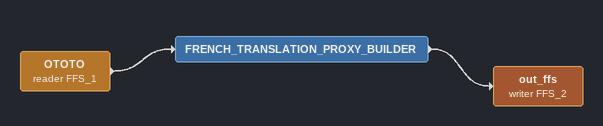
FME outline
OTOTO (reader FFS_1)
    -> FRENCH_TRANSLATION_PROXY_BUILDER
FRENCH_TRANSLATION_PROXY_BUILDER
    -> out_ffs (writer FFS_2)
out_ffs (writer FFS_2)
